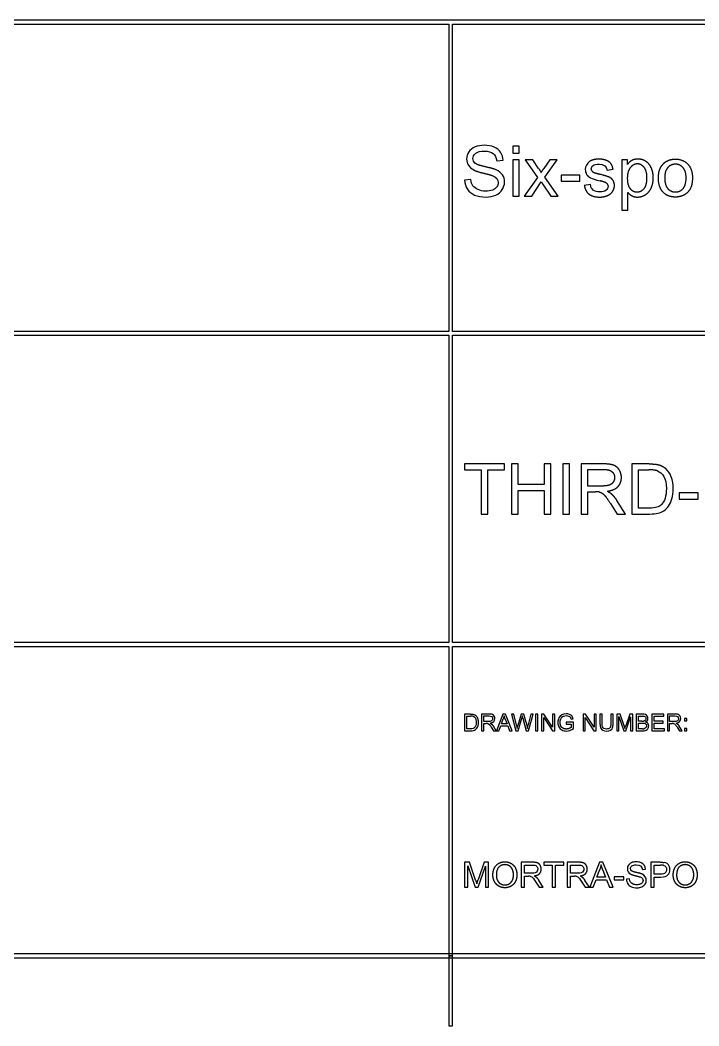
# Model space of a CAD drawing. Header units: millimetres. Extents: x -205 to 205, y -139 to 139.
# Drawn here: x 35.9 to 84.4, y -138.3 to -66.5 of the extents above; entities that cross this region are included whole.
import ezdxf

# ---------------------------------------------------------------- set-up
doc = ezdxf.new("R2010")
doc.units = ezdxf.units.MM
doc.layers.add('visible', color=7, linetype='Continuous', lineweight=30)

msp = doc.modelspace()

# ---------------------------------------------------------------- linework, layer by layer
at = {"layer": 'visible'}
for p, q in [((200, -66.527), (-0.14, -66.527)), ((0.14, -66.807), (66.527, -66.807)), ((66.527, -66.807), (66.527, -88.749)), ((66.807, -88.749), (66.807, -66.807)), ((66.807, -66.807), (200, -66.807)), ((71.109, -75.522), (71.109, -76.027)), ((71.549, -75.522), (71.109, -75.522)), ((71.109, -76.027), (71.549, -76.027)), ((71.549, -76.027), (71.549, -75.522)), ((69.954, -76.564), (70.408, -76.53)), ((71.109, -76.508), (71.109, -79.101)), ((71.549, -76.508), (71.109, -76.508)), ((71.549, -79.101), (71.549, -76.508)), ((71.995, -76.508), (72.872, -77.753)), ((72.545, -76.508), (71.995, -76.508)), ((72.943, -77.116), (72.545, -76.508)), ((73.758, -76.508), (73.321, -77.121)), ((73.387, -77.729), (74.283, -76.508)), ((74.283, -76.508), (73.758, -76.508)), ((78.882, -76.508), (78.882, -80.095)), ((79.283, -76.508), (78.882, -76.508)), ((79.283, -76.845), (79.283, -76.508)), ((77.833, -77.236), (78.262, -77.177)), ((68.113, -77.912), (67.667, -77.951)), ((72.872, -77.753), (71.924, -79.101)), ((72.457, -79.101), (73.138, -78.078)), ((73.138, -78.078), (73.279, -78.295)), ((74.351, -79.101), (73.387, -77.729)), ((74.547, -77.585), (74.547, -78.027)), ((75.897, -77.585), (74.547, -77.585)), ((74.547, -78.027), (75.897, -78.027)), ((75.897, -78.027), (75.897, -77.585)), ((76.641, -78.259), (76.207, -78.327)), ((73.279, -78.295), (73.812, -79.101)), ((79.322, -80.095), (79.322, -78.832)), ((71.109, -79.101), (71.549, -79.101)), ((71.924, -79.101), (72.457, -79.101)), ((73.812, -79.101), (74.351, -79.101)), ((78.882, -80.095), (79.322, -80.095)), ((66.527, -88.749), (0.14, -88.749)), ((0.14, -89.029), (66.527, -89.029)), ((66.527, -89.029), (66.527, -110.971)), ((200, -88.749), (66.807, -88.749)), ((66.807, -110.971), (66.807, -89.029)), ((66.807, -89.029), (200, -89.029)), ((67.667, -98.212), (67.667, -98.634)), ((70.504, -98.212), (67.667, -98.212)), ((70.504, -98.634), (70.504, -98.212)), ((71.004, -98.212), (71.004, -101.791)), ((71.478, -98.212), (71.004, -98.212)), ((71.478, -99.681), (71.478, -98.212)), ((73.338, -98.212), (73.338, -99.681)), ((73.812, -98.212), (73.338, -98.212)), ((73.812, -101.791), (73.812, -98.212)), ((74.681, -98.212), (74.681, -101.791)), ((75.154, -98.212), (74.681, -98.212)), ((75.154, -101.791), (75.154, -98.212)), ((75.997, -98.212), (75.997, -101.791)), ((77.584, -98.212), (75.997, -98.212)), ((79.6, -98.212), (79.6, -101.791)), ((80.833, -98.212), (79.6, -98.212)), ((67.667, -98.634), (68.846, -98.634)), ((68.846, -98.634), (68.846, -101.791)), ((69.319, -98.634), (70.504, -98.634)), ((69.319, -101.791), (69.319, -98.634)), ((76.47, -99.791), (76.47, -98.607)), ((76.47, -98.607), (77.603, -98.607)), ((80.074, -101.368), (80.074, -98.634)), ((80.074, -98.634), (80.826, -98.634)), ((73.338, -99.681), (71.478, -99.681)), ((77.488, -99.791), (76.47, -99.791)), ((71.478, -100.104), (73.338, -100.104)), ((71.478, -101.791), (71.478, -100.104)), ((73.338, -100.104), (73.338, -101.791)), ((76.47, -100.201), (77.02, -100.201)), ((76.47, -101.791), (76.47, -100.201)), ((82.984, -100.275), (82.984, -100.717)), ((84.334, -100.275), (82.984, -100.275)), ((84.334, -100.717), (84.334, -100.275)), ((78.082, -101.046), (78.555, -101.791)), ((79.151, -101.791), (78.528, -100.817)), ((82.984, -100.717), (84.334, -100.717)), ((68.846, -101.791), (69.319, -101.791)), ((71.004, -101.791), (71.478, -101.791)), ((73.338, -101.791), (73.812, -101.791)), ((74.681, -101.791), (75.154, -101.791)), ((75.997, -101.791), (76.47, -101.791)), ((78.555, -101.791), (79.151, -101.791)), ((79.6, -101.791), (80.892, -101.791)), ((80.838, -101.368), (80.074, -101.368)), ((66.527, -110.971), (0.14, -110.971)), ((0.14, -111.251), (66.527, -111.251)), ((66.527, -111.251), (66.527, -133.333)), ((200, -110.971), (66.807, -110.971)), ((66.807, -133.333), (66.807, -111.251)), ((66.807, -111.251), (133.193, -111.251)), ((67.667, -116.07), (67.667, -117.263)), ((68.078, -116.07), (67.667, -116.07)), ((67.825, -117.122), (67.825, -116.211)), ((67.825, -116.211), (68.075, -116.211)), ((68.873, -116.07), (68.873, -117.263)), ((69.402, -116.07), (68.873, -116.07)), ((69.031, -116.597), (69.031, -116.202)), ((69.031, -116.202), (69.408, -116.202)), ((70.401, -116.07), (69.943, -117.263)), ((70.571, -116.07), (70.401, -116.07)), ((71.059, -117.263), (70.571, -116.07)), ((71.015, -116.07), (71.332, -117.263)), ((71.177, -116.07), (71.015, -116.07)), ((71.359, -116.852), (71.177, -116.07)), ((71.69, -116.07), (71.463, -116.876)), ((71.881, -116.07), (71.69, -116.07)), ((72.051, -116.674), (71.881, -116.07)), ((72.391, -116.07), (72.204, -116.837)), ((72.222, -117.263), (72.549, -116.07)), ((72.549, -116.07), (72.391, -116.07)), ((72.724, -116.07), (72.724, -117.263)), ((72.882, -116.07), (72.724, -116.07)), ((72.882, -117.263), (72.882, -116.07)), ((73.158, -116.07), (73.158, -117.263)), ((73.32, -116.07), (73.158, -116.07)), ((73.31, -116.326), (73.936, -117.263)), ((73.31, -117.263), (73.31, -116.326)), ((73.947, -117.007), (73.32, -116.07)), ((73.947, -116.07), (73.947, -117.007)), ((74.098, -116.07), (73.947, -116.07)), ((74.098, -117.263), (74.098, -116.07)), ((76.121, -116.07), (76.121, -117.263)), ((76.283, -116.07), (76.121, -116.07)), ((76.273, -116.326), (76.899, -117.263)), ((76.273, -117.263), (76.273, -116.326)), ((76.91, -117.007), (76.283, -116.07)), ((76.91, -116.07), (76.91, -117.007)), ((77.061, -116.07), (76.91, -116.07)), ((77.061, -117.263), (77.061, -116.07)), ((77.329, -116.07), (77.329, -116.759)), ((77.487, -116.07), (77.329, -116.07)), ((77.487, -116.759), (77.487, -116.07)), ((78.109, -116.07), (78.109, -116.759)), ((78.267, -116.07), (78.109, -116.07)), ((78.267, -116.759), (78.267, -116.07)), ((78.525, -116.07), (78.525, -117.263)), ((78.763, -116.07), (78.525, -116.07)), ((78.677, -116.248), (79.022, -117.263)), ((78.677, -117.263), (78.677, -116.248)), ((79.045, -116.915), (78.763, -116.07)), ((79.165, -117.263), (79.512, -116.265)), ((79.451, -116.07), (79.166, -116.9)), ((79.664, -116.07), (79.451, -116.07)), ((79.512, -116.265), (79.512, -117.263)), ((79.664, -117.263), (79.664, -116.07)), ((79.912, -116.07), (79.912, -117.263)), ((80.36, -116.07), (79.912, -116.07)), ((80.07, -116.571), (80.07, -116.211)), ((80.07, -116.211), (80.308, -116.211)), ((81.033, -116.07), (81.033, -117.263)), ((81.896, -116.07), (81.033, -116.07)), ((81.191, -116.211), (81.896, -116.211)), ((81.191, -116.576), (81.191, -116.211)), ((81.896, -116.211), (81.896, -116.07)), ((82.144, -116.07), (82.144, -117.263)), ((82.673, -116.07), (82.144, -116.07)), ((82.302, -116.597), (82.302, -116.202)), ((82.302, -116.202), (82.68, -116.202)), ((69.37, -116.597), (69.031, -116.597)), ((69.031, -116.733), (69.214, -116.733)), ((69.031, -117.263), (69.031, -116.733)), ((69.568, -117.015), (69.726, -117.263)), ((69.924, -117.263), (69.717, -116.938)), ((70.111, -117.263), (70.242, -116.902)), ((70.242, -116.902), (70.74, -116.902)), ((70.287, -116.773), (70.418, -116.423)), ((70.692, -116.773), (70.287, -116.773)), ((70.567, -116.443), (70.692, -116.773)), ((70.74, -116.902), (70.88, -117.263)), ((71.493, -117.263), (71.746, -116.354)), ((71.819, -116.354), (72.07, -117.263)), ((75.427, -116.654), (74.922, -116.655)), ((74.922, -116.655), (74.922, -116.795)), ((74.922, -116.795), (75.272, -116.795)), ((75.267, -116.443), (75.409, -116.404)), ((75.272, -116.795), (75.272, -117.017)), ((75.427, -117.097), (75.427, -116.654)), ((80.328, -116.571), (80.07, -116.571)), ((80.07, -117.122), (80.07, -116.712)), ((80.07, -116.712), (80.346, -116.712)), ((81.851, -116.576), (81.191, -116.576)), ((81.191, -116.716), (81.851, -116.716)), ((81.191, -117.122), (81.191, -116.716)), ((81.851, -116.716), (81.851, -116.576)), ((82.641, -116.597), (82.302, -116.597)), ((82.302, -116.733), (82.485, -116.733)), ((82.302, -117.263), (82.302, -116.733)), ((82.839, -117.015), (82.997, -117.263)), ((83.196, -117.263), (82.988, -116.938)), ((83.367, -116.399), (83.367, -116.566)), ((83.534, -116.399), (83.367, -116.399)), ((83.367, -116.566), (83.534, -116.566)), ((83.534, -116.566), (83.534, -116.399)), ((67.667, -117.263), (68.097, -117.263)), ((68.079, -117.122), (67.825, -117.122)), ((68.873, -117.263), (69.031, -117.263)), ((69.726, -117.263), (69.924, -117.263)), ((69.943, -117.263), (70.111, -117.263)), ((70.88, -117.263), (71.059, -117.263)), ((71.332, -117.263), (71.493, -117.263)), ((72.07, -117.263), (72.222, -117.263)), ((72.724, -117.263), (72.882, -117.263)), ((73.158, -117.263), (73.31, -117.263)), ((73.936, -117.263), (74.098, -117.263)), ((76.121, -117.263), (76.273, -117.263)), ((76.899, -117.263), (77.061, -117.263)), ((78.525, -117.263), (78.677, -117.263)), ((79.022, -117.263), (79.165, -117.263)), ((79.512, -117.263), (79.664, -117.263)), ((79.912, -117.263), (80.367, -117.263)), ((80.367, -117.122), (80.07, -117.122)), ((81.033, -117.263), (81.924, -117.263)), ((81.924, -117.122), (81.191, -117.122)), ((81.924, -117.263), (81.924, -117.122)), ((82.144, -117.263), (82.302, -117.263)), ((82.997, -117.263), (83.196, -117.263)), ((83.367, -117.096), (83.367, -117.263)), ((83.534, -117.096), (83.367, -117.096)), ((83.367, -117.263), (83.534, -117.263)), ((83.534, -117.263), (83.534, -117.096)), ((67.667, -126.65), (67.667, -128.44)), ((68.023, -126.65), (67.667, -126.65)), ((67.895, -126.917), (68.413, -128.44)), ((67.895, -128.44), (67.895, -126.917)), ((68.447, -127.918), (68.023, -126.65)), ((68.626, -128.44), (69.146, -126.942)), ((69.056, -126.65), (68.627, -127.896)), ((69.374, -126.65), (69.056, -126.65)), ((69.146, -126.942), (69.146, -128.44)), ((69.374, -128.44), (69.374, -126.65)), ((71.705, -126.65), (71.705, -128.44)), ((72.498, -126.65), (71.705, -126.65)), ((71.942, -127.44), (71.942, -126.848)), ((71.942, -126.848), (72.508, -126.848)), ((73.327, -126.65), (73.327, -126.862)), ((74.746, -126.65), (73.327, -126.65)), ((73.327, -126.862), (73.917, -126.862)), ((73.917, -126.862), (73.917, -128.44)), ((74.153, -126.862), (74.746, -126.862)), ((74.153, -128.44), (74.153, -126.862)), ((74.746, -126.862), (74.746, -126.65)), ((74.992, -126.65), (74.992, -128.44)), ((75.786, -126.65), (74.992, -126.65)), ((75.229, -127.44), (75.229, -126.848)), ((75.229, -126.848), (75.795, -126.848)), ((77.285, -126.65), (76.597, -128.44)), ((77.54, -126.65), (77.285, -126.65)), ((78.272, -128.44), (77.54, -126.65)), ((80.961, -126.65), (80.961, -128.44)), ((81.636, -126.65), (80.961, -126.65)), ((81.198, -127.501), (81.198, -126.862)), ((81.198, -126.862), (81.656, -126.862)), ((72.451, -127.44), (71.942, -127.44)), ((71.942, -127.645), (72.216, -127.645)), ((71.942, -128.44), (71.942, -127.645)), ((75.738, -127.44), (75.229, -127.44)), ((75.229, -127.645), (75.504, -127.645)), ((75.229, -128.44), (75.229, -127.645)), ((77.114, -127.705), (77.31, -127.18)), ((77.72, -127.705), (77.114, -127.705)), ((77.534, -127.21), (77.72, -127.705)), ((78.348, -127.682), (78.348, -127.903)), ((79.023, -127.682), (78.348, -127.682)), ((79.023, -127.903), (79.023, -127.682)), ((80.357, -127.172), (80.584, -127.155)), ((81.661, -127.501), (81.198, -127.501)), ((81.198, -127.712), (81.657, -127.712)), ((81.198, -128.44), (81.198, -127.712)), ((67.667, -128.44), (67.895, -128.44)), ((68.413, -128.44), (68.626, -128.44)), ((69.146, -128.44), (69.374, -128.44)), ((71.705, -128.44), (71.942, -128.44)), ((72.747, -128.068), (72.984, -128.44)), ((73.282, -128.44), (72.971, -127.953)), ((72.984, -128.44), (73.282, -128.44)), ((73.917, -128.44), (74.153, -128.44)), ((74.992, -128.44), (75.229, -128.44)), ((76.035, -128.068), (76.271, -128.44)), ((76.569, -128.44), (76.258, -127.953)), ((76.271, -128.44), (76.569, -128.44)), ((76.597, -128.44), (76.849, -128.44)), ((76.849, -128.44), (77.045, -127.898)), ((77.045, -127.898), (77.794, -127.898)), ((77.794, -127.898), (78.002, -128.44)), ((78.002, -128.44), (78.272, -128.44)), ((78.348, -127.903), (79.023, -127.903)), ((79.437, -127.846), (79.213, -127.865)), ((80.961, -128.44), (81.198, -128.44)), ((-200.14, -133.473), (200.14, -133.473)), ((199.86, -133.193), (-199.86, -133.193)), ((66.807, -133.333), (66.527, -133.333)), ((66.527, -133.333), (66.527, -138.333)), ((66.527, -133.333), (66.807, -133.333)), ((66.807, -138.333), (66.807, -133.333)), ((66.527, -138.333), (66.807, -138.333))]:
    msp.add_line(p, q, dxfattribs=at)
for points, degree, knots in [([(70.408, -76.53), (70.4, -76.32), (70.342, -76.132), (70.233, -75.966), (70.124, -75.8), (69.968, -75.675), (69.765, -75.589), (69.562, -75.504), (69.328, -75.461), (69.063, -75.461), (68.822, -75.461), (68.603, -75.502), (68.406, -75.583), (68.209, -75.664), (68.06, -75.784), (67.957, -75.941), (67.855, -76.098), (67.803, -76.267), (67.803, -76.447), (67.804, -76.774), (67.969, -77.049), (68.311, -77.226)], 3, [0, 0, 0, 0, 1, 1, 1, 2, 2, 2, 3, 3, 3, 3.907975, 3.907975, 3.907975, 4.815951, 4.815951, 4.815951, 5.723926, 5.723926, 5.723926, 7.376278, 7.376278, 7.376278, 7.376278]), ([(68.399, -76.733), (68.306, -76.65), (68.26, -76.544), (68.26, -76.415), (68.26, -76.267), (68.325, -76.141), (68.456, -76.036), (68.587, -75.931), (68.796, -75.878), (69.083, -75.878), (69.636, -75.878), (69.903, -76.113), (69.954, -76.564)], 3, [0, 0, 0, 0, 1, 1, 1, 2.151899, 2.151899, 2.151899, 3.303797, 3.303797, 3.303797, 5.515967, 5.515967, 5.515967, 5.515967]), ([(69.905, -77.216), (69.691, -77.119), (69.113, -76.988), (68.536, -76.857), (68.399, -76.733)], 2, [0, 0, 0, 1, 1, 2, 2, 2]), ([(76.575, -76.63), (76.395, -76.758), (76.278, -76.968), (76.28, -77.197), (76.28, -77.324), (76.312, -77.44), (76.376, -77.545), (76.441, -77.65), (76.535, -77.732), (76.66, -77.791), (76.784, -77.851), (77.007, -77.921), (77.33, -78.002)], 3, [0, 0, 0, 0, 2, 2, 2, 3.098592, 3.098592, 3.098592, 4.197183, 4.197183, 4.197183, 5.295775, 5.295775, 5.295775, 5.295775]), ([(78.262, -77.177), (78.221, -76.926), (78.111, -76.776), (78.001, -76.625), (77.77, -76.538), (77.54, -76.45), (77.235, -76.45), (77.032, -76.45), (76.855, -76.502), (76.678, -76.555), (76.575, -76.63)], 2, [0, 0, 0, 1, 1, 2, 2, 3, 3, 3.664, 3.664, 4.328, 4.328, 4.328]), ([(76.758, -77.299), (76.723, -77.254), (76.705, -77.202), (76.705, -77.145), (76.705, -77.056), (76.748, -76.978), (76.834, -76.911), (76.92, -76.844), (77.064, -76.811), (77.266, -76.811), (77.609, -76.808), (77.793, -76.971), (77.833, -77.236)], 3, [0, 0, 0, 0, 1, 1, 1, 2.571429, 2.571429, 2.571429, 4.142857, 4.142857, 4.142857, 6.804147, 6.804147, 6.804147, 6.804147]), ([(79.28, -77.819), (79.28, -77.319), (79.497, -77.056), (79.713, -76.794), (79.993, -76.794), (80.277, -76.794), (80.48, -77.04), (80.684, -77.287), (80.684, -77.783), (80.684, -78.303), (80.476, -78.55), (80.267, -78.798), (79.974, -78.798), (79.686, -78.798), (79.483, -78.559), (79.28, -78.32), (79.28, -77.819)], 2, [0, 0, 0, 1, 1, 2, 2, 3.008696, 3.008696, 4.017391, 4.017391, 5.075776, 5.075776, 6.134161, 6.134161, 7.174907, 7.174907, 8.215652, 8.215652, 8.215652]), ([(79.322, -78.832), (79.434, -78.974), (79.609, -79.067), (79.783, -79.16), (80.003, -79.16), (80.303, -79.16), (80.576, -78.99), (80.848, -78.82), (80.991, -78.502), (81.133, -78.183), (81.133, -77.785), (81.133, -77.414), (81.004, -77.103), (80.875, -76.791), (80.621, -76.621), (80.367, -76.45), (80.035, -76.45), (79.781, -76.45), (79.603, -76.549), (79.424, -76.647), (79.283, -76.845)], 2, [0, 0, 0, 1, 1, 2, 2, 3.366667, 3.366667, 4.733333, 4.733333, 6.1, 6.1, 7.374438, 7.374438, 8.648875, 8.648875, 9.923313, 9.923313, 10.897883, 10.897883, 11.872453, 11.872453, 11.872453]), ([(81.9, -76.738), (81.5, -77.084), (81.5, -77.805), (81.5, -78.461), (81.835, -78.81), (82.171, -79.16), (82.715, -79.16), (83.055, -79.16), (83.342, -79.001), (83.629, -78.842), (83.779, -78.555), (83.929, -78.269), (83.929, -77.768), (83.929, -77.15), (83.59, -76.8), (83.25, -76.45), (82.715, -76.45), (82.235, -76.45), (81.9, -76.738)], 2, [0, 0, 0, 1, 1, 1.911864, 1.911864, 2.823729, 2.823729, 3.392111, 3.392111, 3.960493, 3.960493, 4.528874, 4.528874, 5.230341, 5.230341, 5.931807, 5.931807, 6.562807, 6.562807, 6.562807]), ([(81.951, -77.805), (81.951, -77.307), (82.169, -77.06), (82.386, -76.813), (82.715, -76.813), (83.04, -76.813), (83.259, -77.061), (83.477, -77.309), (83.477, -77.79), (83.477, -78.3), (83.26, -78.549), (83.043, -78.798), (82.715, -78.798), (82.386, -78.798), (82.169, -78.55), (81.951, -78.303), (81.951, -77.805)], 2, [0, 0, 0, 1, 1, 2, 2, 2.985185, 2.985185, 3.97037, 3.97037, 5.015567, 5.015567, 6.060763, 6.060763, 7.11376, 7.11376, 8.166756, 8.166756, 8.166756]), ([(67.667, -77.951), (67.673, -78.19), (67.739, -78.405), (67.863, -78.594), (67.988, -78.784), (68.159, -78.926), (68.378, -79.02), (68.597, -79.115), (68.869, -79.162), (69.193, -79.162), (69.448, -79.162), (69.678, -79.115), (69.882, -79.022), (70.087, -78.928), (70.243, -78.797), (70.352, -78.629), (70.461, -78.46), (70.516, -78.281), (70.516, -78.09), (70.514, -77.707), (70.324, -77.407), (69.905, -77.216)], 3, [0, 0, 0, 0, 1, 1, 1, 2, 2, 2, 3, 3, 3, 3.788945, 3.788945, 3.788945, 4.577889, 4.577889, 4.577889, 5.366834, 5.366834, 5.366834, 6.95821, 6.95821, 6.95821, 6.95821]), ([(68.311, -77.226), (68.509, -77.331), (69.002, -77.449), (69.495, -77.568), (69.639, -77.624)], 2, [0, 0, 0, 1, 1, 2, 2, 2]), ([(76.207, -78.327), (76.28, -78.74), (76.545, -78.95), (76.81, -79.16), (77.315, -79.16), (77.62, -79.16), (77.862, -79.053), (78.104, -78.947), (78.232, -78.753), (78.36, -78.559), (78.36, -78.339), (78.36, -78.115), (78.255, -77.963), (78.15, -77.812), (77.966, -77.733), (77.781, -77.653), (77.315, -77.529)], 2, [0, 0, 0, 1, 1, 2, 2, 2.603865, 2.603865, 3.207729, 3.207729, 3.811594, 3.811594, 4.428878, 4.428878, 5.046162, 5.046162, 5.663446, 5.663446, 5.663446]), ([(69.639, -77.624), (69.942, -77.738), (70.056, -77.904), (70.059, -78.129), (70.059, -78.24), (70.025, -78.342), (69.958, -78.436), (69.89, -78.529), (69.787, -78.603), (69.649, -78.657), (69.511, -78.71), (69.351, -78.737), (69.171, -78.737), (68.967, -78.737), (68.784, -78.702), (68.621, -78.631), (68.458, -78.56), (68.338, -78.467), (68.261, -78.353), (68.184, -78.238), (68.135, -78.091), (68.113, -77.912)], 3, [0, 0, 0, 0, 2, 2, 2, 2.985507, 2.985507, 2.985507, 3.971014, 3.971014, 3.971014, 4.956522, 4.956522, 4.956522, 6.066327, 6.066327, 6.066327, 7.176133, 7.176133, 7.176133, 8.285938, 8.285938, 8.285938, 8.285938]), ([(77.779, -78.151), (77.865, -78.208), (77.908, -78.286), (77.908, -78.386), (77.908, -78.496), (77.86, -78.593), (77.762, -78.675), (77.664, -78.757), (77.514, -78.798), (77.313, -78.798), (76.912, -78.8), (76.69, -78.605), (76.641, -78.259)], 3, [0, 0, 0, 0, 1, 1, 1, 2.114754, 2.114754, 2.114754, 3.229508, 3.229508, 3.229508, 5.441036, 5.441036, 5.441036, 5.441036]), ([(77.85, -100.162), (78.365, -100.092), (78.611, -99.83), (78.858, -99.569), (78.858, -99.188), (78.858, -98.893), (78.709, -98.649), (78.56, -98.405), (78.311, -98.308), (78.062, -98.212), (77.584, -98.212)], 2, [0, 0, 0, 1, 1, 2, 2, 2.775641, 2.775641, 3.551282, 3.551282, 4.326923, 4.326923, 4.326923]), ([(77.603, -98.607), (78.001, -98.607), (78.185, -98.771), (78.37, -98.934), (78.37, -99.188), (78.37, -99.362), (78.275, -99.509), (78.179, -99.657), (77.996, -99.724), (77.813, -99.791), (77.488, -99.791)], 2, [0, 0, 0, 1, 1, 2, 2, 2.682692, 2.682692, 3.365385, 3.365385, 4.048077, 4.048077, 4.048077]), ([(81.439, -98.707), (81.614, -98.776), (81.764, -98.91), (81.887, -99.111), (82.01, -99.312), (82.071, -99.6), (82.071, -99.974), (82.073, -100.515), (81.937, -100.892), (81.715, -101.117), (81.635, -101.197), (81.528, -101.259), (81.393, -101.302), (81.259, -101.346), (81.074, -101.368), (80.838, -101.368)], 3, [0, 0, 0, 0, 1, 1, 1, 2, 2, 2, 3.443478, 3.443478, 3.443478, 3.956018, 3.956018, 3.956018, 4.468557, 4.468557, 4.468557, 4.468557]), ([(80.892, -101.791), (81.324, -101.79), (81.658, -101.709), (81.894, -101.55), (82.127, -101.39), (82.34, -101.126), (82.464, -100.704), (82.528, -100.494), (82.559, -100.253), (82.559, -99.982), (82.559, -99.663), (82.512, -99.379), (82.419, -99.131), (82.325, -98.883), (82.184, -98.679), (81.995, -98.519)], 3, [0, 0, 0, 0, 2, 2, 2, 4, 4, 4, 5, 5, 5, 6.173653, 6.173653, 6.173653, 7.347305, 7.347305, 7.347305, 7.347305]), ([(77.283, -100.219), (77.393, -100.245), (77.499, -100.314), (77.606, -100.382), (77.74, -100.553), (77.874, -100.724), (78.082, -101.046)], 2, [0, 0, 0, 1, 1, 2, 2, 3, 3, 3]), ([(68.279, -116.235), (68.338, -116.258), (68.388, -116.303), (68.429, -116.37), (68.47, -116.437), (68.49, -116.533), (68.49, -116.658), (68.491, -116.838), (68.446, -116.964), (68.371, -117.039), (68.316, -117.091), (68.239, -117.123), (68.079, -117.122)], 3, [0, 0, 0, 0, 1, 1, 1, 2, 2, 2, 3.443478, 3.443478, 3.443478, 4.468557, 4.468557, 4.468557, 4.468557]), ([(68.097, -117.263), (68.241, -117.263), (68.353, -117.236), (68.431, -117.183), (68.509, -117.13), (68.58, -117.042), (68.621, -116.901), (68.642, -116.831), (68.653, -116.751), (68.653, -116.66), (68.653, -116.554), (68.637, -116.459), (68.606, -116.377), (68.575, -116.294), (68.528, -116.226), (68.465, -116.173)], 3, [0, 0, 0, 0, 2, 2, 2, 4, 4, 4, 5, 5, 5, 6.173653, 6.173653, 6.173653, 7.347305, 7.347305, 7.347305, 7.347305]), ([(69.408, -116.202), (69.586, -116.199), (69.663, -116.285), (69.664, -116.396), (69.664, -116.471), (69.62, -116.546), (69.539, -116.574), (69.499, -116.589), (69.442, -116.597), (69.37, -116.597)], 3, [0, 0, 0, 0, 2, 2, 2, 3.365385, 3.365385, 3.365385, 4.048077, 4.048077, 4.048077, 4.048077]), ([(69.49, -116.72), (69.72, -116.691), (69.826, -116.562), (69.826, -116.396), (69.826, -116.33), (69.81, -116.27), (69.777, -116.216), (69.744, -116.162), (69.7, -116.124), (69.644, -116.102), (69.589, -116.081), (69.508, -116.07), (69.402, -116.07)], 3, [0, 0, 0, 0, 2, 2, 2, 2.775641, 2.775641, 2.775641, 3.551282, 3.551282, 3.551282, 4.326923, 4.326923, 4.326923, 4.326923]), ([(75.409, -116.404), (75.389, -116.324), (75.358, -116.258), (75.319, -116.208), (75.242, -116.11), (75.091, -116.049), (74.921, -116.05), (74.686, -116.05), (74.491, -116.146), (74.396, -116.347), (74.348, -116.448), (74.324, -116.556), (74.324, -116.672), (74.324, -116.79), (74.348, -116.896), (74.397, -116.991), (74.446, -117.086), (74.518, -117.158), (74.614, -117.208), (74.709, -117.258), (74.816, -117.284), (74.933, -117.284), (75.107, -117.283), (75.272, -117.221), (75.427, -117.097)], 3, [0, 0, 0, 0, 1, 1, 1, 3, 3, 3, 5.754717, 5.754717, 5.754717, 7.132075, 7.132075, 7.132075, 8.522306, 8.522306, 8.522306, 9.912537, 9.912537, 9.912537, 11.302768, 11.302768, 11.302768, 13.36237, 13.36237, 13.36237, 13.36237]), ([(74.532, -116.423), (74.55, -116.38), (74.575, -116.34), (74.607, -116.305), (74.672, -116.234), (74.778, -116.184), (74.922, -116.185), (75.04, -116.184), (75.149, -116.231), (75.2, -116.3), (75.227, -116.334), (75.249, -116.382), (75.267, -116.443)], 3, [0, 0, 0, 0, 1, 1, 1, 3, 3, 3, 4.669173, 4.669173, 4.669173, 5.503759, 5.503759, 5.503759, 5.503759]), ([(80.308, -116.211), (80.394, -116.211), (80.454, -116.216), (80.49, -116.228), (80.56, -116.248), (80.6, -116.316), (80.6, -116.394), (80.599, -116.478), (80.559, -116.533), (80.478, -116.558)], 3, [0, 0, 0, 0, 1, 1, 1, 3, 3, 3, 5.109589, 5.109589, 5.109589, 5.109589]), ([(80.588, -116.628), (80.7, -116.575), (80.755, -116.476), (80.755, -116.375), (80.755, -116.321), (80.739, -116.268), (80.708, -116.218), (80.644, -116.117), (80.544, -116.07), (80.36, -116.07)], 3, [0, 0, 0, 0, 2, 2, 2, 3.074468, 3.074468, 3.074468, 5.223404, 5.223404, 5.223404, 5.223404]), ([(82.68, -116.202), (82.858, -116.199), (82.934, -116.285), (82.935, -116.396), (82.935, -116.471), (82.892, -116.546), (82.811, -116.574), (82.77, -116.589), (82.714, -116.597), (82.641, -116.597)], 3, [0, 0, 0, 0, 2, 2, 2, 3.365385, 3.365385, 3.365385, 4.048077, 4.048077, 4.048077, 4.048077]), ([(82.762, -116.72), (82.992, -116.691), (83.097, -116.562), (83.098, -116.396), (83.098, -116.33), (83.081, -116.27), (83.048, -116.216), (83.015, -116.162), (82.971, -116.124), (82.916, -116.102), (82.86, -116.081), (82.78, -116.07), (82.673, -116.07)], 3, [0, 0, 0, 0, 2, 2, 2, 2.775641, 2.775641, 2.775641, 3.551282, 3.551282, 3.551282, 4.326923, 4.326923, 4.326923, 4.326923]), ([(69.302, -116.739), (69.352, -116.753), (69.393, -116.773), (69.454, -116.851), (69.484, -116.889), (69.522, -116.943), (69.568, -117.015)], 3, [0, 0, 0, 0, 2, 2, 2, 3, 3, 3, 3]), ([(75.272, -117.017), (75.222, -117.062), (75.124, -117.102), (75.027, -117.141), (74.924, -117.141), (74.806, -117.141), (74.701, -117.089), (74.596, -117.037), (74.541, -116.93), (74.486, -116.822), (74.486, -116.663), (74.486, -116.533), (74.532, -116.423)], 2, [0, 0, 0, 1, 1, 2, 2, 3.150794, 3.150794, 4.301587, 4.301587, 5.452381, 5.452381, 6.385933, 6.385933, 6.385933]), ([(77.329, -116.759), (77.329, -116.886), (77.344, -116.986), (77.375, -117.059), (77.435, -117.206), (77.577, -117.281), (77.801, -117.284), (78.031, -117.286), (78.172, -117.183), (78.227, -117.045), (78.254, -116.975), (78.267, -116.879), (78.267, -116.759)], 3, [0, 0, 0, 0, 1, 1, 1, 3, 3, 3, 5.058252, 5.058252, 5.058252, 6.087379, 6.087379, 6.087379, 6.087379]), ([(78.109, -116.759), (78.109, -116.908), (78.085, -117.01), (78.035, -117.062), (77.986, -117.115), (77.903, -117.141), (77.787, -117.141), (77.653, -117.142), (77.553, -117.085), (77.516, -116.988), (77.496, -116.939), (77.487, -116.862), (77.487, -116.759)], 3, [0, 0, 0, 0, 1, 1, 1, 2, 2, 2, 3.168224, 3.168224, 3.168224, 3.752336, 3.752336, 3.752336, 3.752336]), ([(80.346, -116.712), (80.422, -116.712), (80.48, -116.719), (80.52, -116.732), (80.6, -116.758), (80.65, -116.83), (80.649, -116.917), (80.649, -116.955), (80.641, -116.989), (80.626, -117.018), (80.594, -117.077), (80.547, -117.103), (80.474, -117.117)], 3, [0, 0, 0, 0, 1, 1, 1, 3, 3, 3, 3.853659, 3.853659, 3.853659, 5.560976, 5.560976, 5.560976, 5.560976]), ([(80.367, -117.263), (80.443, -117.263), (80.507, -117.257), (80.559, -117.243), (80.665, -117.215), (80.729, -117.171), (80.777, -117.073), (80.801, -117.025), (80.813, -116.973), (80.813, -116.917), (80.813, -116.848), (80.793, -116.788), (80.755, -116.737), (80.716, -116.686), (80.66, -116.65), (80.588, -116.628)], 3, [0, 0, 0, 0, 1, 1, 1, 3, 3, 3, 4, 4, 4, 5.242718, 5.242718, 5.242718, 6.485437, 6.485437, 6.485437, 6.485437]), ([(82.573, -116.739), (82.623, -116.753), (82.664, -116.773), (82.725, -116.851), (82.755, -116.889), (82.793, -116.943), (82.839, -117.015)], 3, [0, 0, 0, 0, 2, 2, 2, 3, 3, 3, 3]), ([(69.684, -127.568), (69.684, -127.804), (69.787, -128.015), (69.89, -128.226), (70.089, -128.348), (70.288, -128.471), (70.54, -128.471), (70.773, -128.471), (70.975, -128.36), (71.176, -128.25), (71.286, -128.035), (71.396, -127.82), (71.396, -127.548), (71.396, -127.279), (71.292, -127.067), (71.187, -126.856), (70.988, -126.737), (70.789, -126.619), (70.541, -126.619), (70.163, -126.619), (69.924, -126.871), (69.684, -127.123), (69.684, -127.568)], 2, [0, 0, 0, 1, 1, 2, 2, 3, 3, 3.922705, 3.922705, 4.845411, 4.845411, 5.768116, 5.768116, 6.678408, 6.678408, 7.5887, 7.5887, 8.498993, 8.498993, 9.889094, 9.889094, 11.279196, 11.279196, 11.279196]), ([(69.929, -127.572), (69.929, -127.168), (70.11, -126.995), (70.291, -126.823), (70.543, -126.823), (70.72, -126.823), (70.862, -126.912), (71.004, -127.002), (71.078, -127.165), (71.152, -127.328), (71.152, -127.546), (71.152, -127.892), (70.979, -128.08), (70.806, -128.268), (70.539, -128.268), (70.277, -128.268), (70.103, -128.082), (69.929, -127.896), (69.929, -127.572)], 2, [0, 0, 0, 1, 1, 2, 2, 2.703883, 2.703883, 3.407767, 3.407767, 4.11165, 4.11165, 5.224494, 5.224494, 6.337338, 6.337338, 7.429856, 7.429856, 8.522374, 8.522374, 8.522374]), ([(72.508, -126.848), (72.641, -126.848), (72.738, -126.875), (72.799, -126.93), (72.861, -126.985), (72.891, -127.054), (72.891, -127.139), (72.891, -127.197), (72.875, -127.25), (72.844, -127.299), (72.777, -127.398), (72.67, -127.44), (72.451, -127.44)], 3, [0, 0, 0, 0, 1, 1, 1, 2, 2, 2, 2.682692, 2.682692, 2.682692, 4.048077, 4.048077, 4.048077, 4.048077]), ([(72.631, -127.626), (72.889, -127.59), (73.012, -127.46), (73.135, -127.329), (73.135, -127.139), (73.135, -126.991), (73.061, -126.869), (72.986, -126.747), (72.862, -126.699), (72.737, -126.65), (72.498, -126.65)], 2, [0, 0, 0, 1, 1, 2, 2, 2.775641, 2.775641, 3.551282, 3.551282, 4.326923, 4.326923, 4.326923]), ([(75.795, -126.848), (75.928, -126.848), (76.025, -126.875), (76.086, -126.93), (76.148, -126.985), (76.179, -127.054), (76.179, -127.139), (76.179, -127.197), (76.163, -127.25), (76.131, -127.299), (76.065, -127.398), (75.957, -127.44), (75.738, -127.44)], 3, [0, 0, 0, 0, 1, 1, 1, 2, 2, 2, 2.682692, 2.682692, 2.682692, 4.048077, 4.048077, 4.048077, 4.048077]), ([(75.919, -127.626), (76.176, -127.59), (76.299, -127.46), (76.423, -127.329), (76.423, -127.139), (76.423, -126.991), (76.348, -126.869), (76.274, -126.747), (76.149, -126.699), (76.025, -126.65), (75.786, -126.65)], 2, [0, 0, 0, 1, 1, 2, 2, 2.775641, 2.775641, 3.551282, 3.551282, 4.326923, 4.326923, 4.326923]), ([(80.584, -127.155), (80.577, -126.948), (80.465, -126.767), (80.262, -126.684), (80.161, -126.641), (80.044, -126.62), (79.912, -126.62), (79.791, -126.62), (79.682, -126.64), (79.583, -126.681), (79.485, -126.722), (79.41, -126.781), (79.359, -126.86), (79.307, -126.938), (79.282, -127.023), (79.282, -127.113), (79.282, -127.277), (79.364, -127.414), (79.536, -127.503)], 3, [0, 0, 0, 0, 2, 2, 2, 3, 3, 3, 3.907975, 3.907975, 3.907975, 4.815951, 4.815951, 4.815951, 5.723926, 5.723926, 5.723926, 7.376278, 7.376278, 7.376278, 7.376278]), ([(79.58, -127.256), (79.533, -127.214), (79.51, -127.162), (79.51, -127.097), (79.51, -127.023), (79.543, -126.96), (79.608, -126.907), (79.674, -126.855), (79.778, -126.829), (79.921, -126.829), (80.198, -126.828), (80.331, -126.946), (80.357, -127.172)], 3, [0, 0, 0, 0, 1, 1, 1, 2.151899, 2.151899, 2.151899, 3.303797, 3.303797, 3.303797, 5.515967, 5.515967, 5.515967, 5.515967]), ([(81.657, -127.712), (81.91, -127.712), (82.085, -127.66), (82.182, -127.554), (82.279, -127.449), (82.327, -127.32), (82.327, -127.168), (82.327, -127.079), (82.309, -126.998), (82.273, -126.924), (82.2, -126.775), (82.085, -126.698), (81.909, -126.668)], 3, [0, 0, 0, 0, 1, 1, 1, 2, 2, 2, 2.582888, 2.582888, 2.582888, 3.748663, 3.748663, 3.748663, 3.748663]), ([(81.877, -126.878), (81.998, -126.909), (82.085, -127.028), (82.083, -127.175), (82.083, -127.279), (82.051, -127.359), (81.987, -127.416), (81.922, -127.473), (81.814, -127.501), (81.661, -127.501)], 3, [0, 0, 0, 0, 2, 2, 2, 3.380435, 3.380435, 3.380435, 4.76087, 4.76087, 4.76087, 4.76087]), ([(82.557, -127.568), (82.557, -127.804), (82.659, -128.015), (82.762, -128.226), (82.961, -128.348), (83.16, -128.471), (83.413, -128.471), (83.646, -128.471), (83.847, -128.36), (84.049, -128.25), (84.158, -128.035), (84.268, -127.82), (84.268, -127.548), (84.268, -127.279), (84.164, -127.067), (84.059, -126.856), (83.861, -126.737), (83.662, -126.619), (83.414, -126.619), (83.035, -126.619), (82.796, -126.871), (82.557, -127.123), (82.557, -127.568)], 2, [0, 0, 0, 1, 1, 2, 2, 3, 3, 3.922705, 3.922705, 4.845411, 4.845411, 5.768116, 5.768116, 6.678408, 6.678408, 7.5887, 7.5887, 8.498993, 8.498993, 9.889094, 9.889094, 11.279196, 11.279196, 11.279196]), ([(82.801, -127.572), (82.801, -127.168), (82.982, -126.995), (83.163, -126.823), (83.415, -126.823), (83.592, -126.823), (83.734, -126.912), (83.876, -127.002), (83.95, -127.165), (84.024, -127.328), (84.024, -127.546), (84.024, -127.892), (83.851, -128.08), (83.679, -128.268), (83.411, -128.268), (83.149, -128.268), (82.975, -128.082), (82.801, -127.896), (82.801, -127.572)], 2, [0, 0, 0, 1, 1, 2, 2, 2.703883, 2.703883, 3.407767, 3.407767, 4.11165, 4.11165, 5.224494, 5.224494, 6.337338, 6.337338, 7.429856, 7.429856, 8.522374, 8.522374, 8.522374]), ([(72.348, -127.654), (72.385, -127.663), (72.421, -127.679), (72.456, -127.701), (72.529, -127.75), (72.607, -127.85), (72.747, -128.068)], 3, [0, 0, 0, 0, 1, 1, 1, 3, 3, 3, 3]), ([(75.635, -127.654), (75.672, -127.663), (75.708, -127.679), (75.743, -127.701), (75.817, -127.75), (75.894, -127.85), (76.035, -128.068)], 3, [0, 0, 0, 0, 1, 1, 1, 3, 3, 3, 3]), ([(79.213, -127.865), (79.217, -127.985), (79.249, -128.092), (79.312, -128.187), (79.374, -128.282), (79.46, -128.353), (79.569, -128.4), (79.679, -128.447), (79.814, -128.471), (79.976, -128.471), (80.104, -128.471), (80.219, -128.447), (80.321, -128.4), (80.423, -128.354), (80.502, -128.288), (80.556, -128.204), (80.611, -128.12), (80.638, -128.03), (80.638, -127.935), (80.637, -127.743), (80.542, -127.593), (80.333, -127.498)], 3, [0, 0, 0, 0, 1, 1, 1, 2, 2, 2, 3, 3, 3, 3.788945, 3.788945, 3.788945, 4.577889, 4.577889, 4.577889, 5.366834, 5.366834, 5.366834, 6.95821, 6.95821, 6.95821, 6.95821]), ([(80.2, -127.701), (80.351, -127.759), (80.408, -127.842), (80.41, -127.954), (80.409, -128.063), (80.343, -128.166), (80.205, -128.218), (80.135, -128.245), (80.056, -128.258), (79.965, -128.258), (79.864, -128.258), (79.772, -128.24), (79.691, -128.205), (79.526, -128.133), (79.46, -128.026), (79.437, -127.846)], 3, [0, 0, 0, 0, 2, 2, 2, 3.971014, 3.971014, 3.971014, 4.956522, 4.956522, 4.956522, 6.066327, 6.066327, 6.066327, 8.285938, 8.285938, 8.285938, 8.285938]), ([(79.536, -127.503), (79.634, -127.555), (79.881, -127.614), (80.128, -127.673), (80.2, -127.701)], 2, [0, 0, 0, 1, 1, 2, 2, 2]), ([(80.333, -127.498), (80.225, -127.449), (79.937, -127.383), (79.648, -127.318), (79.58, -127.256)], 2, [0, 0, 0, 1, 1, 2, 2, 2])]:
    msp.add_open_spline(points, degree=degree, knots=knots, dxfattribs=at)
for points in [[(72.943, -77.116), (73.055, -77.289), (73.123, -77.407)], [(73.123, -77.407), (73.231, -77.246), (73.321, -77.121)], [(76.758, -77.299), (76.812, -77.37), (76.927, -77.416)], [(76.927, -77.416), (76.993, -77.441), (77.315, -77.529)], [(77.779, -78.151), (77.689, -78.093), (77.33, -78.002)], [(80.833, -98.212), (81.251, -98.212), (81.47, -98.263)], [(81.47, -98.263), (81.778, -98.334), (81.995, -98.519)], [(81.439, -98.707), (81.248, -98.634), (80.826, -98.634)], [(77.283, -100.219), (77.203, -100.201), (77.02, -100.201)], [(77.85, -100.162), (78.038, -100.253), (78.135, -100.341)], [(78.135, -100.341), (78.343, -100.531), (78.528, -100.817)], [(68.279, -116.235), (68.216, -116.211), (68.075, -116.211)], [(68.078, -116.07), (68.217, -116.07), (68.29, -116.087)], [(68.29, -116.087), (68.393, -116.111), (68.465, -116.173)], [(70.482, -116.195), (70.46, -116.31), (70.418, -116.423)], [(70.567, -116.443), (70.51, -116.292), (70.482, -116.195)], [(71.781, -116.214), (71.763, -116.296), (71.746, -116.354)], [(71.819, -116.354), (71.787, -116.24), (71.781, -116.214)], [(69.302, -116.739), (69.275, -116.733), (69.214, -116.733)], [(69.49, -116.72), (69.553, -116.75), (69.586, -116.78)], [(69.586, -116.78), (69.655, -116.843), (69.717, -116.938)], [(71.359, -116.852), (71.388, -116.975), (71.409, -117.096)], [(71.409, -117.096), (71.455, -116.905), (71.463, -116.876)], [(72.051, -116.674), (72.116, -116.899), (72.144, -117.096)], [(72.144, -117.096), (72.167, -116.983), (72.204, -116.837)], [(79.045, -116.915), (79.084, -117.033), (79.102, -117.091)], [(79.102, -117.091), (79.123, -117.026), (79.166, -116.9)], [(80.328, -116.571), (80.433, -116.571), (80.478, -116.558)], [(82.573, -116.739), (82.546, -116.733), (82.485, -116.733)], [(82.762, -116.72), (82.825, -116.75), (82.857, -116.78)], [(82.857, -116.78), (82.926, -116.843), (82.988, -116.938)], [(80.367, -117.122), (80.443, -117.122), (80.474, -117.117)], [(77.407, -126.838), (77.372, -127.011), (77.31, -127.18)], [(77.534, -127.21), (77.448, -126.984), (77.407, -126.838)], [(81.636, -126.65), (81.815, -126.65), (81.909, -126.668)], [(81.877, -126.878), (81.817, -126.862), (81.656, -126.862)], [(72.348, -127.654), (72.308, -127.645), (72.216, -127.645)], [(72.631, -127.626), (72.725, -127.671), (72.774, -127.715)], [(72.774, -127.715), (72.878, -127.81), (72.971, -127.953)], [(75.635, -127.654), (75.595, -127.645), (75.504, -127.645)], [(75.919, -127.626), (76.013, -127.671), (76.061, -127.715)], [(76.061, -127.715), (76.165, -127.81), (76.258, -127.953)], [(68.447, -127.918), (68.505, -128.095), (68.532, -128.182)], [(68.532, -128.182), (68.563, -128.085), (68.627, -127.896)]]:
    msp.add_open_spline(points, degree=2, dxfattribs=at)

doc.saveas('drawing.dxf')
